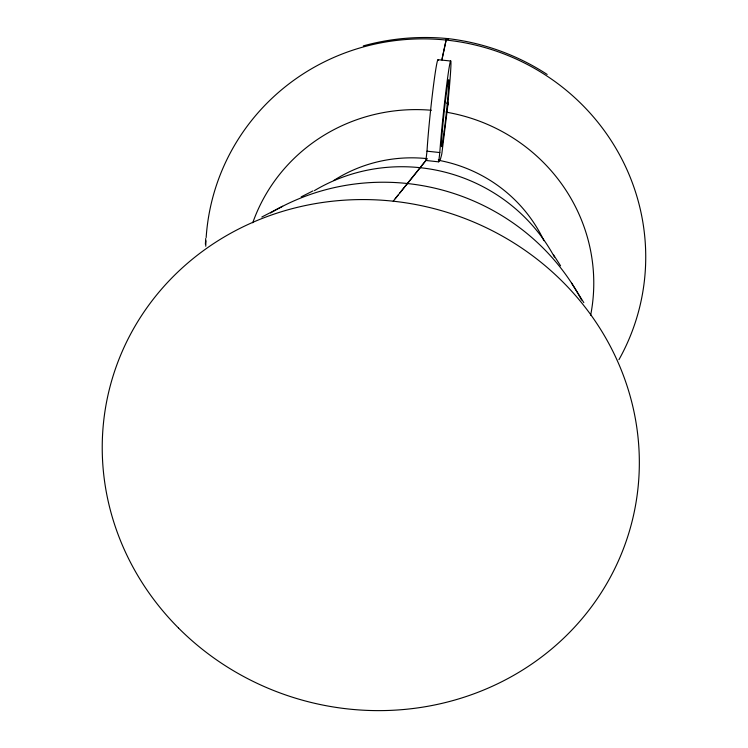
<?xml version="1.0" encoding="UTF-8"?>
<svg xmlns="http://www.w3.org/2000/svg" width="748" height="748" viewBox="0 0 748 748"><rect width="100%" height="100%" fill="white"/><g stroke="black" fill="none" stroke-linecap="round" stroke-linejoin="round"><path stroke-width="1.12" d="M438.3 60.27A52.454 2.104 -84 0 0 432.933 89.938A52.454 2.104 -84 0 0 427.005 151.18L425.902 160.465L438.693 161.858L440.553 158.726L441.657 154.574A30.537 0.991 -83.9 0 0 441.89 153.275L448.099 103.261L446.575 103.102M205.373 244.185L205.747 238.481M448.099 103.261L447.809 105.075L447.996 102.046A52.472 1.72 -83.9 0 0 449.024 68.292A52.472 1.72 -83.9 0 0 439.805 152.545L438.711 161.83M445.958 40.691L442.311 57.905A117.389 4.301 -83.9 0 0 441.956 59.971M445.995 40.579L446.304 39.616A77.212 2.805 -83.9 0 1 446.444 39.27L446.603 38.971A151.526 5.507 -83.9 0 1 446.799 38.709L447.248 38.531C482.778 42.543 517.223 54.875 547.162 74.445M424.425 162.381L416 172.984M424.873 161.802L426.612 159.548M426.781 159.343L404.995 186.476M404.172 187.496L399.862 192.891M395.187 198.716L398.039 195.163M393.205 201.193L415.551 173.536M261.8 217.042L282.651 206.261M301.182 196.874L312.954 190.918M363.322 45.89C390.596 38.316 419.151 35.867 447.323 38.559L447.912 39.289M438.104 59.709L450.726 61.027M447.239 101.962L447.996 102.046M446.257 111.798L447.014 111.882M427.005 151.18L439.805 152.545M438.319 159.829L439.899 159.997M553.576 254.872L560.561 265.811M571.566 283.053L583.823 302.641M447.93 39.335L447.042 38.541L446.154 40.065L442.386 57.456A120.344 4.404 -83.9 0 0 442.021 59.606M270.542 212.974A217.78 207.822 15.3 0 1 581.561 300.041M314.441 190.609A169.198 163.12 15.3 0 1 554.427 257.078M333.804 180.474A143.541 139.147 15.3 0 1 427.304 158.66M438.805 160.343A143.541 139.147 15.3 0 1 543.927 240.678M252.74 222.782A175.593 170.656 15.3 0 1 431.362 110.265M446.294 112.181A175.593 170.656 15.3 0 1 590.649 315.198M206.158 237.527A220.389 215.059 15.3 0 1 486.948 48.143A220.389 215.059 15.3 0 1 618.951 359.666M205.756 246.242A220.389 215.059 15.3 0 1 205.971 240.791M178.529 628.049A269.579 254.442 15.3 0 0 629.302 531.501A269.579 254.442 15.3 0 0 304.52 205.719A269.579 254.442 15.3 0 0 178.529 628.049M444.19 131.124A33.828 1.113 -83.9 0 0 448.763 79.681A33.828 1.113 -83.9 0 0 442.479 129.077A33.828 1.113 -83.9 0 0 444.19 131.124"/></g></svg>
